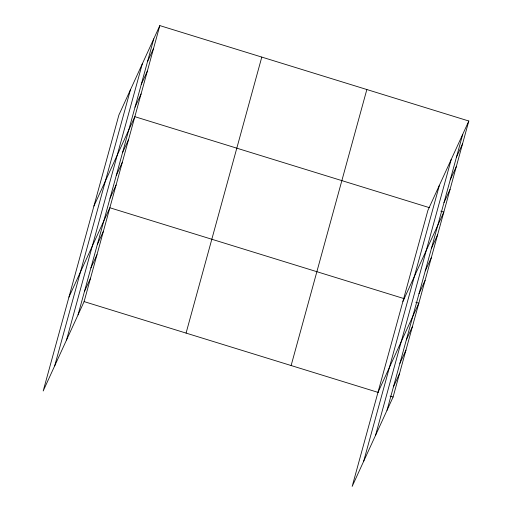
<?xml version="1.0" encoding="UTF-8"?>
<svg xmlns="http://www.w3.org/2000/svg" width="512" height="512" viewBox="0 0 512 512"><rect width="100%" height="100%" fill="white"/><g stroke="black" fill="none" stroke-linecap="round" stroke-linejoin="round"><path stroke-width="0.77" d="M54.688 365.862L130.413 89.856M66.534 339.987L142.259 63.974M78.035 314.867L153.76 38.861M159.827 25.6L118.912 114.97L43.187 390.982L84.109 301.606L159.827 25.6L468.813 121.018L393.088 397.03L352.173 486.4L427.891 210.394L468.813 121.018M186.074 333.094L261.792 57.088M291.123 365.542L366.848 89.53M363.667 461.28L439.392 185.274M375.52 435.405L451.238 159.398M387.014 410.285L462.739 134.278M147.514 61.632L153.581 48.371M141.267 84.403L147.334 71.142M135.021 107.168L141.088 93.914M93.926 206.054L134.842 116.685L429.574 207.706M122.522 152.71L128.595 139.456M116.275 175.482L122.349 162.227M110.029 198.253L116.102 184.992M68.934 297.139L109.856 207.763L404.589 298.784M97.344 244.486L103.418 231.226M90.912 267.949L96.979 254.688M84.474 291.405L90.541 278.15M456.493 157.05L462.566 143.789M450.246 179.821L456.314 166.56M444 202.592L450.067 189.331M402.906 301.472L443.821 212.102L440.826 211.174M431.507 248.134L437.574 234.874M425.254 270.899L431.328 257.645M419.008 293.67L425.082 280.416M377.914 392.557L418.835 303.187L415.834 302.259M406.33 339.904L412.397 326.643M399.891 363.366L405.958 350.106M393.453 386.829L399.526 373.568M84.109 301.606L378.093 392.397M390.086 396.102L393.088 397.03"/></g></svg>
